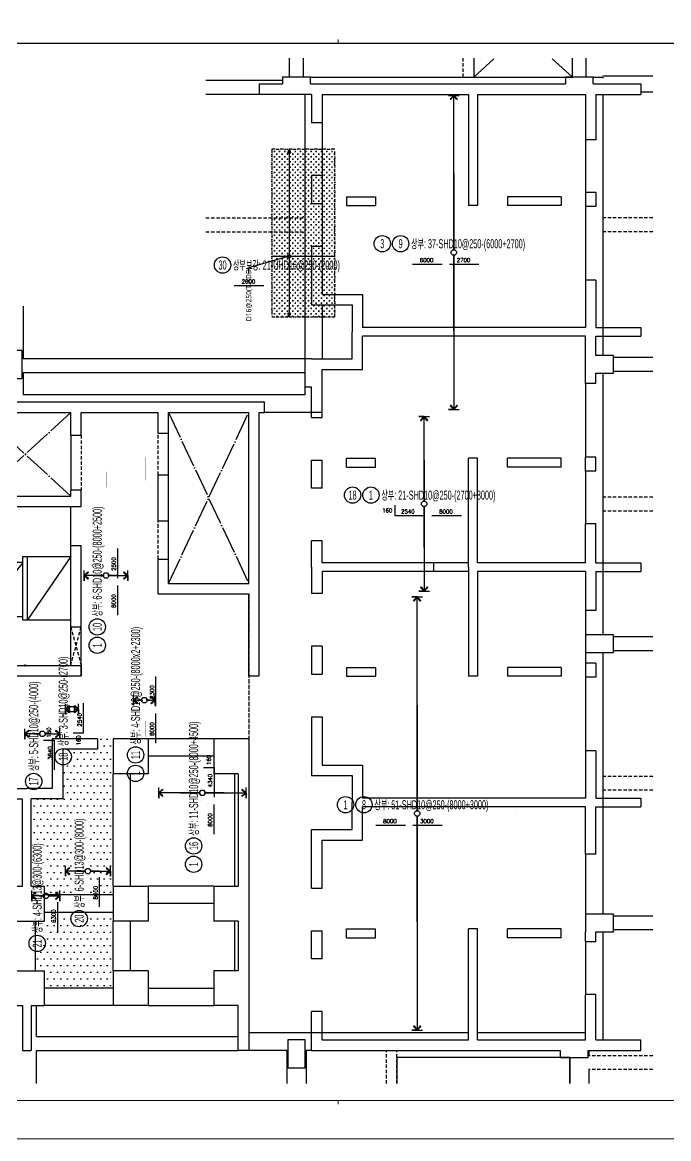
# Model space of a CAD drawing. Header units: millimetres. Extents: x 350420 to 672135, y -312840 to -44390.
# Drawn here: x 485720 to 504228, y -251562 to -219589 of the extents above; entities that cross this region are included whole.
import ezdxf
from ezdxf.enums import TextEntityAlignment as Align

# ---------------------------------------------------------------- set-up
doc = ezdxf.new("R2010")
doc.units = ezdxf.units.MM
doc.header["$LTSCALE"] = 65
for name, pattern in [('DIVIDEX2', [2.5, 1, -0.5, 0, -0.5, 0, -0.5]), ('HID', [2.5, 2, -0.5]), ('XS-지하주차장$0$DDOT', [14, 12, -1, 0, -1]), ('XS-지하주차장$0$HID', [2.3, 1.5, -0.8])]:
    doc.linetypes.add(name, pattern=pattern)
for name, color, linetype in [('00', 7, 'Continuous'), ('ADD-T', 2, 'Continuous'), ('DOT', 7, 'Continuous'), ('LEADER', 7, 'Continuous'), ('RP_TAG', 7, 'Continuous'), ('T1', 1, 'Continuous'), ('XDIM', 7, 'Continuous'), ('XREBAR', 1, 'Continuous'), ('XS-지하주차장$0$AWG', 5, 'XS-지하주차장$0$HID'), ('XS-지하주차장$0$B', 9, 'XS-지하주차장$0$HID'), ('XS-지하주차장$0$BEAM', 6, 'XS-지하주차장$0$HID'), ('XS-지하주차장$0$COL', 2, 'Continuous'), ('XS-지하주차장$0$DA', 7, 'XS-지하주차장$0$HID'), ('XS-지하주차장$0$EL7', 7, 'Continuous'), ('XS-지하주차장$0$FP-CORE', 8, 'Continuous'), ('XS-지하주차장$0$G', 4, 'XS-지하주차장$0$HID'), ('XS-지하주차장$0$OPEN', 9, 'XS-지하주차장$0$DDOT'), ('XS-지하주차장$0$TG', 30, 'XS-지하주차장$0$HID'), ('XS-지하주차장$0$W1', 2, 'Continuous'), ('XS-지하주차장$0$W1-H', 11, 'XS-지하주차장$0$HID'), ('보강구간', 3, 'DIVIDEX2'), ('상부', 15, 'Continuous')]:
    doc.layers.add(name, color=color, linetype=linetype)
doc.layers.add('XS-지하주차장$0$DEFPOINT', color=144, linetype='Continuous', plot=False)
doc.layers.add('XTITLE', color=22, linetype='Continuous', lineweight=0)
doc.styles.add('RPWK1', font='arial.ttf', dxfattribs={"bigfont": 'whgtxt.shx'})
doc.styles.add('RPWK2', font='romans.shx', dxfattribs={"bigfont": 'whgtxt.shx'})
doc.styles.add('맑은고딕', font='malgun.ttf')
pattern_1 = [(0, (-421865, 279560), (95.25, 190.5), [0, -190.5])]

# ---------------------------------------------------------------- blocks, each defined once
blk = doc.blocks.new('dhs_sheet2e')
at = {"color": 7}
for p, q in [((55508.9, 57331.7), (55508.9, 57531.5)), ((55508.9, 1997.6), (55508.9, 1797.9))]:
    blk.add_line(p, q, dxfattribs=at)
blk.add_lwpolyline([(84000, 0), (84000, 59329.4), (0, 59329.4), (0, 0)], close=True, dxfattribs=at)
at = {"color": 30, "const_width": 64.9}
blk.add_lwpolyline([(81003.6, 57331.7), (2996.4, 57331.7), (2996.4, 1997.6), (81003.6, 1997.6)], close=True, dxfattribs=at)
blk = doc.blocks.new('zdfhsdtfs')
at = {"color": 255, "xscale": 0.5, "yscale": 0.5, "zscale": 0.5}
blk.add_blockref('dhs_sheet2e', (0, 0), dxfattribs=at)
blk = doc.blocks.new('zsdhdbgr')
at = {"layer": 'DOT'}
h = blk.add_hatch(dxfattribs=at)
h.set_pattern_fill('DOTS', color=8, scale=120)
h.set_pattern_definition(pattern_1)
h.paths.add_polyline_path([(20950, 4905), (20950, 9375), (20500, 9375), (20500, 9075), (19505, 9075), (19505, 7655), (18605, 7655), (18605, 5155), (18980, 5155), (18980, 4905)])
h = blk.add_hatch(dxfattribs=at)
h.set_pattern_fill('DOTS', color=8, scale=120)
h.set_pattern_definition(pattern_1)
h.paths.add_polyline_path([(20950, 4405), (20950, 2235), (18980, 2235), (18980, 2735), (18730, 2735), (18730, 4155), (18980, 4155), (18980, 4405)])
at = {"layer": 'XS-지하주차장$0$AWG', "color": 5, "linetype": 'ByBlock'}
for p, q in [((26600, 28330), (33900, 28330)), ((34700, 28330), (34975, 28330)), ((34975, 28330), (34975, 28300)), ((26435, 27830), (26435, 20255)), ((34975, 27830), (34975, 20350)), ((26935, 27015), (26935, 25505)), ((34475, 26530), (34475, 25020)), ((26935, 24705), (26935, 23485)), ((34475, 24620), (34475, 22510)), ((26935, 21805), (26935, 20255)), ((34975, 19850), (34975, 12350)), ((34475, 19550), (34475, 17440)), ((26435, 19225), (18375, 19225)), ((26435, 19455), (26435, 19225)), ((26935, 18725), (25285, 18725)), ((34475, 17040), (34475, 15530)), ((34475, 13050), (34475, 12350)), ((34475, 11850), (34475, 11540)), ((34975, 11850), (34975, 4350)), ((34475, 11140), (34475, 9030)), ((34475, 6070), (34475, 4350)), ((34975, 3850), (34975, 750)), ((34475, 3560), (34475, 2050)), ((31130, 950), (24835, 950)), ((34475, 950), (31380, 950)), ((25925, 450), (24835, 450)), ((26635, 450), (26475, 450))]:
    blk.add_line(p, q, dxfattribs=at)
at = {"layer": 'XS-지하주차장$0$B', "color": 5}
for p, q in [((30975, 28330), (30975, 28870)), ((23607.2, 24300), (26435, 24300)), ((36405, 24300), (34975, 24300)), ((23607.2, 23900), (26435, 23900)), ((36405, 23900), (34975, 23900)), ((36405, 16300), (34975, 16300)), ((36405, 15900), (34975, 15900)), ((36405, 8300), (34975, 8300)), ((36405, 7900), (34975, 7900)), ((28775, -500), (28775, 450)), ((29075, -500), (29075, 450)), ((36405, 300), (34575, 300)), ((36405, -100), (34575, -100))]:
    blk.add_line(p, q, dxfattribs=at)
at = {"layer": 'XS-지하주차장$0$BEAM'}
for p, q in [((20035, 18070), (20035, 16500)), ((22235, 16935), (22235, 18125)), ((22235, 14525), (22235, 15615)), ((19735, 12585), (20035, 11475)), ((19735, 11475), (20035, 12585))]:
    blk.add_line(p, q, dxfattribs=at)
at = {"layer": 'XS-지하주차장$0$COL', "color": 8}
for p, q in [((26600, 28330), (25800, 28330)), ((25800, 28330), (25800, 28130)), ((26600, 28130), (26600, 28330)), ((34700, 28330), (33900, 28330)), ((33900, 28330), (33900, 28130)), ((34700, 28130), (34700, 28330)), ((35275, 20350), (34775, 20350)), ((35275, 19850), (35275, 20350)), ((34775, 19850), (35275, 19850)), ((34475, 4350), (34475, 3850)), ((35275, 4350), (34475, 4350)), ((35275, 3850), (35275, 4350)), ((34775, 3850), (35275, 3850)), ((33750, 450), (33750, 250)), ((34550, 250), (34550, 450)), ((33750, 250), (34550, 250))]:
    blk.add_line(p, q, dxfattribs=at)
for points in [[(17850, 19700), (18350, 19700), (18350, 20500), (17850, 20500)], [(34475, 12350), (34475, 11850), (35275, 11850), (35275, 12350)], [(25950, -50), (26450, -50), (26450, 750), (25950, 750)]]:
    blk.add_lwpolyline(points, close=True, dxfattribs=at)
blk.add_lwpolyline([(26635, 20255), (26435, 20255), (26435, 19455), (26635, 19455)], dxfattribs=at)
at = {"layer": 'XS-지하주차장$0$DA', "linetype": 'Continuous'}
for points in [[(31275, 28870), (31275, 28330), (34100, 28330), (34100, 28870)], [(29075, 250), (29075, -500)], [(34025, -500), (34025, 250), (29075, 250)]]:
    blk.add_lwpolyline(points, dxfattribs=at)
at = {"layer": 'XS-지하주차장$0$DEFPOINT', "color": 1}
for p, q in [((18460, 11475), (18410, 11475)), ((18435, 11450), (18435, 11500))]:
    blk.add_line(p, q, dxfattribs=at)
at = {"layer": 'XS-지하주차장$0$EL7'}
for p, q in [((19735, 18070), (19735, 16500)), ((22535, 16935), (22535, 18125)), ((22535, 14525), (22535, 15615))]:
    blk.add_line(p, q, dxfattribs=at)
at = {"layer": 'XS-지하주차장$0$FP-CORE'}
for p, q in [((18367.5, 14430), (17135, 14430)), ((18367.5, 14430), (17135, 12870)), ((18367.5, 14600), (19735, 14600)), ((18367.5, 12780), (18367.5, 14600)), ((18502.5, 12780), (18502.5, 14600)), ((19735, 14600), (18502.5, 12780)), ((18365, 12870), (17135, 12870)), ((18367.5, 12780), (19735, 12780))]:
    blk.add_line(p, q, dxfattribs=at)
at = {"layer": 'XS-지하주차장$0$G', "color": 5, "linetype": 'ByBlock'}
for p, q in [((26000, 28330), (26000, 28870)), ((26400, 28330), (26400, 28870)), ((34100, 28330), (34100, 28870)), ((34500, 28330), (34500, 28870)), ((25800, 28230), (23607.2, 28230)), ((36405, 28350), (34975, 28350)), ((25145, 27830), (23607.2, 27830)), ((36405, 27900), (36060, 27900)), ((18375, 21763.2), (18375, 20255)), ((26435, 20255), (18375, 20255)), ((36405, 20300), (35275, 20300)), ((26435, 19855), (18375, 19855)), ((18375, 19855), (18375, 19225)), ((36405, 19900), (35275, 19900)), ((36405, 12300), (35275, 12300)), ((36405, 11900), (35275, 11900)), ((36405, 4300), (35275, 4300)), ((36405, 3900), (35275, 3900)), ((18755, 850), (18755, 1735)), ((18755, 850), (24535, 850)), ((18755, -500), (18755, 450)), ((18755, 450), (24535, 450)), ((25925, 450), (25925, -500)), ((26475, 450), (26475, -500)), ((34575, 450), (34575, 300)), ((34025, 250), (34025, -500)), ((34575, -100), (34575, -500))]:
    blk.add_line(p, q, dxfattribs=at)
at = {"layer": 'XS-지하주차장$0$OPEN'}
for p, q in [((19735, 16325), (17135, 18725)), ((19735, 18725), (17135, 16325)), ((22535, 13825), (24835, 18725)), ((22535, 18725), (24835, 13825))]:
    blk.add_line(p, q, dxfattribs=at)
for points in [[(31275, 28330), (31867.4, 28870)], [(34100, 28330), (33507.6, 28870)]]:
    blk.add_lwpolyline(points, dxfattribs=at)
at = {"layer": 'XS-지하주차장$0$TG', "color": 5, "linetype": 'ByBlock'}
for p, q in [((23835, 9375), (21950, 9375)), ((23835, 8875), (21950, 8875)), ((20950, 5155), (20950, 8375)), ((21450, 5155), (21450, 8375)), ((24435, 5155), (24435, 8375)), ((23835, 5155), (21950, 5155)), ((20950, 4905), (18980, 4905)), ((23835, 4655), (21950, 4655)), ((20950, 4405), (18980, 4405)), ((18730, 2735), (18730, 4155)), ((20950, 2735), (20950, 4155)), ((21450, 2735), (21450, 4155)), ((24435, 2735), (24435, 4155)), ((20950, 2235), (18980, 2235)), ((21950, 2235), (23835, 2235)), ((20950, 1735), (18980, 1735)), ((21950, 1735), (23835, 1735))]:
    blk.add_line(p, q, dxfattribs=at)
at = {"layer": 'XS-지하주차장$0$W1', "color": 8}
for p, q in [((25145, 27830), (25145, 28130)), ((25145, 28130), (25800, 28130)), ((26635, 27830), (25145, 27830)), ((26600, 28130), (33900, 28130)), ((26635, 27830), (26635, 27015)), ((26935, 27830), (26935, 27015)), ((26935, 27830), (31130, 27830)), ((31130, 27830), (31130, 24650)), ((31380, 27830), (31380, 24650)), ((31380, 27830), (34475, 27830)), ((34475, 27830), (34475, 26530)), ((34700, 28130), (36060, 28130)), ((34775, 27830), (34775, 26530)), ((34775, 27830), (36060, 27830)), ((36060, 28130), (36060, 27830)), ((26935, 27015), (26635, 27015)), ((34775, 26530), (34475, 26530)), ((26935, 25505), (26635, 25505)), ((26635, 25505), (26635, 24705)), ((26935, 25505), (26935, 24705)), ((34475, 25020), (34475, 24620)), ((34775, 25020), (34475, 25020)), ((34775, 25020), (34775, 24620)), ((26635, 24705), (26935, 24705)), ((27635, 24900), (28465, 24900)), ((27635, 24900), (27635, 24650)), ((27635, 24650), (28465, 24650)), ((28465, 24900), (28465, 24650)), ((31380, 24650), (31130, 24650)), ((33775, 24900), (32240, 24900)), ((32240, 24900), (32240, 24650)), ((33775, 24650), (32240, 24650)), ((33775, 24900), (33775, 24650)), ((34775, 24620), (34475, 24620)), ((26635, 23485), (26935, 23485)), ((26635, 23485), (26635, 21805)), ((26935, 23485), (26935, 22105)), ((34475, 22510), (34475, 21155)), ((34775, 22510), (34475, 22510)), ((34775, 22510), (34775, 21155)), ((26935, 22105), (28095, 22105)), ((28095, 22105), (28095, 21155)), ((26635, 21805), (27795, 21805)), ((27795, 21805), (27795, 21030)), ((34475, 21155), (28095, 21155)), ((34775, 21155), (36060, 21155)), ((36060, 21155), (36060, 20905)), ((27795, 20255), (27795, 21030)), ((34475, 20905), (28095, 20905)), ((28095, 19955), (28095, 20905)), ((34475, 19550), (34475, 20905)), ((34775, 20350), (34775, 20905)), ((34775, 20905), (36060, 20905)), ((26635, 20255), (27795, 20255)), ((26935, 18575), (26935, 19955)), ((26935, 19955), (28095, 19955)), ((34775, 19550), (34775, 19850)), ((34775, 19550), (34475, 19550)), ((26635, 18575), (26635, 19455)), ((16835, 19025), (25285, 19025)), ((25285, 18725), (25285, 19025)), ((17135, 18725), (19735, 18725)), ((19735, 18070), (19735, 18725)), ((20035, 18725), (22235, 18725)), ((20035, 18070), (20035, 18725)), ((22235, 18125), (22235, 18725)), ((22535, 18725), (24835, 18725)), ((22535, 18125), (22535, 18725)), ((24835, 13825), (24835, 18725)), ((25135, 11175), (25135, 18725)), ((25135, 18725), (25285, 18725)), ((26635, 18575), (26935, 18575)), ((19735, 18070), (20035, 18070)), ((22235, 18125), (22535, 18125)), ((26635, 17355), (26935, 17355)), ((26635, 16555), (26635, 17355)), ((26935, 16555), (26935, 17355)), ((27635, 17410), (28465, 17410)), ((27635, 17160), (27635, 17410)), ((28465, 17160), (28465, 17410)), ((31130, 14290), (31130, 17410)), ((31380, 17410), (31130, 17410)), ((31380, 14415), (31380, 17410)), ((33775, 17410), (32240, 17410)), ((32240, 17160), (32240, 17410)), ((33775, 17160), (33775, 17410)), ((34475, 17040), (34475, 17440)), ((34775, 17440), (34475, 17440)), ((34775, 17040), (34775, 17440)), ((27635, 17160), (28465, 17160)), ((33775, 17160), (32240, 17160)), ((34775, 17040), (34475, 17040)), ((22235, 15615), (22235, 16935)), ((22235, 16935), (22535, 16935)), ((22535, 15615), (22535, 16935)), ((17135, 16325), (19735, 16325)), ((19735, 16325), (19735, 16500)), ((20035, 16500), (19735, 16500)), ((20035, 16025), (20035, 16500)), ((26935, 16555), (26635, 16555)), ((17135, 16025), (20035, 16025)), ((22235, 15615), (22535, 15615)), ((34775, 15530), (34475, 15530)), ((34475, 14415), (34475, 15530)), ((34775, 14415), (34775, 15530)), ((26935, 15045), (26635, 15045)), ((26635, 14290), (26635, 15045)), ((26935, 14415), (26935, 15045)), ((19735, 11475), (19735, 14915)), ((19735, 14915), (20035, 14915)), ((20035, 11175), (20035, 14915)), ((22235, 13525), (22235, 14525)), ((22235, 14525), (22535, 14525)), ((22535, 13825), (22535, 14525)), ((30130, 14415), (26935, 14415)), ((30130, 14165), (30130, 14415)), ((34475, 14415), (31380, 14415)), ((34775, 14415), (36060, 14415)), ((36060, 14415), (36060, 14165)), ((26635, 14290), (26635, 13535)), ((30130, 14165), (26935, 14165)), ((26935, 14165), (26935, 13535)), ((31130, 14290), (31130, 11170)), ((34475, 14165), (31380, 14165)), ((31380, 14165), (31380, 11170)), ((34475, 14165), (34475, 13050)), ((34775, 14165), (34775, 13050)), ((34775, 14165), (36060, 14165)), ((22535, 13825), (24835, 13825)), ((22235, 13525), (24835, 13525)), ((24835, 11175), (24835, 13525)), ((26935, 13535), (26635, 13535)), ((34775, 13050), (34475, 13050)), ((26935, 12025), (26635, 12025)), ((26635, 12025), (26635, 11225)), ((26935, 12025), (26935, 11225)), ((34475, 11540), (34475, 11140)), ((34775, 11540), (34475, 11540)), ((34775, 11540), (34775, 11140)), ((17135, 11475), (19735, 11475)), ((26635, 11225), (26935, 11225)), ((27635, 11420), (28465, 11420)), ((27635, 11420), (27635, 11170)), ((28465, 11420), (28465, 11170)), ((33775, 11420), (32240, 11420)), ((32240, 11420), (32240, 11170)), ((33775, 11420), (33775, 11170)), ((17135, 11175), (20035, 11175)), ((24835, 11175), (25135, 11175)), ((27635, 11170), (28465, 11170)), ((31380, 11170), (31130, 11170)), ((33775, 11170), (32240, 11170)), ((34775, 11140), (34475, 11140)), ((26635, 10005), (26935, 10005)), ((26635, 10005), (26635, 8325)), ((26935, 10005), (26935, 8625)), ((20500, 9375), (19205, 9375)), ((19205, 9375), (19205, 7955)), ((20500, 9375), (20500, 9075)), ((21950, 9375), (20950, 9375)), ((20950, 9375), (20950, 8375)), ((21950, 9375), (21950, 8375)), ((24835, 9375), (23835, 9375)), ((23835, 9375), (23835, 8375)), ((24835, 9375), (24835, 450)), ((20500, 9075), (19505, 9075)), ((19505, 9075), (19505, 7655)), ((34475, 9030), (34475, 7675)), ((34775, 9030), (34475, 9030)), ((34775, 9030), (34775, 7675)), ((21950, 8375), (20950, 8375)), ((24535, 8375), (23835, 8375)), ((24535, 8375), (24535, 5155)), ((26635, 8325), (27795, 8325)), ((26935, 8625), (28095, 8625)), ((27795, 8325), (27795, 7550)), ((28095, 8625), (28095, 7675)), ((17755, 7955), (18480, 7955)), ((19205, 7955), (18480, 7955)), ((34475, 7675), (28095, 7675)), ((34775, 7675), (36060, 7675)), ((36060, 7675), (36060, 7425)), ((17455, 7655), (18355, 7655)), ((18355, 5155), (18355, 7655)), ((19505, 7655), (18605, 7655)), ((18605, 5155), (18605, 7655)), ((27795, 6775), (27795, 7550)), ((34475, 7425), (28095, 7425)), ((28095, 6475), (28095, 7425)), ((34475, 6070), (34475, 7425)), ((34775, 6070), (34775, 7425)), ((34775, 7425), (36060, 7425)), ((26635, 5095), (26635, 6775)), ((26635, 6775), (27795, 6775)), ((26935, 5095), (26935, 6475)), ((26935, 6475), (28095, 6475)), ((34775, 6070), (34475, 6070)), ((17980, 5155), (18355, 5155)), ((18605, 5155), (18980, 5155)), ((18980, 5155), (18980, 4155)), ((20950, 5155), (21950, 5155)), ((20950, 5155), (20950, 4155)), ((21950, 5155), (21950, 4155)), ((23835, 5155), (24535, 5155)), ((23835, 5155), (23835, 4155)), ((26635, 5095), (26935, 5095)), ((17980, 4155), (18980, 4155)), ((21950, 4155), (20950, 4155)), ((24535, 4155), (23835, 4155)), ((24535, 4155), (24535, 2735)), ((26635, 3875), (26935, 3875)), ((26635, 3075), (26635, 3875)), ((26935, 3075), (26935, 3875)), ((27635, 3930), (28465, 3930)), ((27635, 3680), (27635, 3930)), ((28465, 3680), (28465, 3930)), ((31130, 750), (31130, 3930)), ((31380, 3930), (31130, 3930)), ((31380, 750), (31380, 3930)), ((33775, 3930), (32240, 3930)), ((32240, 3680), (32240, 3930)), ((33775, 3680), (33775, 3930)), ((34475, 3560), (34475, 3850)), ((34775, 3560), (34775, 3850)), ((27635, 3680), (28465, 3680)), ((33775, 3680), (32240, 3680)), ((34775, 3560), (34475, 3560)), ((26935, 3075), (26635, 3075)), ((17980, 2735), (18980, 2735)), ((18980, 2735), (18980, 1735)), ((21950, 2735), (20950, 2735)), ((20950, 2735), (20950, 1735)), ((21950, 2735), (21950, 1735)), ((23835, 2735), (23835, 1735)), ((24535, 2735), (23835, 2735)), ((34775, 2050), (34475, 2050)), ((34475, 750), (34475, 2050)), ((34775, 750), (34775, 2050)), ((17980, 1735), (18355, 1735)), ((18355, 1735), (18355, 450)), ((18605, 1735), (18605, 450)), ((18605, 1735), (18980, 1735)), ((21950, 1735), (20950, 1735)), ((24535, 1735), (23835, 1735)), ((24535, 450), (24535, 1735)), ((26935, 1565), (26635, 1565)), ((26635, 450), (26635, 1565)), ((26935, 750), (26935, 1565)), ((26935, 750), (31130, 750)), ((31380, 750), (34475, 750)), ((34775, 750), (36060, 750)), ((36060, 450), (36060, 750)), ((18355, 450), (18605, 450)), ((24835, 450), (24535, 450)), ((26635, 450), (33750, 450)), ((34550, 450), (36060, 450))]:
    blk.add_line(p, q, dxfattribs=at)
at = {"layer": 'XS-지하주차장$0$W1', "color": 1, "linetype": 'HID'}
blk.add_lwpolyline([(24835, 13525), (24835, 9375)], dxfattribs=at)
at = {"layer": 'XS-지하주차장$0$W1-H', "color": 8, "linetype": 'ByBlock'}
for p, q in [((26600, 28330), (25800, 28330)), ((25800, 28330), (25800, 28130)), ((26600, 28130), (26600, 28330)), ((34700, 28330), (33900, 28330)), ((33900, 28330), (33900, 28130)), ((34700, 28130), (34700, 28330)), ((25145, 28130), (25800, 28130)), ((25145, 27830), (25145, 28130)), ((26635, 27830), (25145, 27830)), ((26600, 28130), (33900, 28130)), ((26635, 27830), (26635, 27015)), ((26935, 27830), (26935, 27015)), ((26935, 27830), (31130, 27830)), ((31130, 27830), (31130, 24650)), ((31380, 27830), (31380, 24650)), ((31380, 27830), (34475, 27830)), ((34475, 27830), (34475, 26530)), ((34700, 28130), (36060, 28130)), ((34775, 27830), (34775, 26530)), ((34775, 27830), (36060, 27830)), ((36060, 28130), (36060, 27830)), ((26935, 27015), (26635, 27015)), ((34775, 26530), (34475, 26530)), ((26935, 25505), (26635, 25505)), ((26635, 25505), (26635, 24705)), ((26935, 25505), (26935, 24705)), ((34475, 25020), (34475, 24620)), ((34775, 25020), (34475, 25020)), ((34775, 25020), (34775, 24620)), ((26635, 24705), (26935, 24705)), ((27635, 24900), (28465, 24900)), ((27635, 24900), (27635, 24650)), ((27635, 24650), (28465, 24650)), ((28465, 24900), (28465, 24650)), ((31380, 24650), (31130, 24650)), ((33775, 24900), (32240, 24900)), ((32240, 24900), (32240, 24650)), ((33775, 24650), (32240, 24650)), ((33775, 24900), (33775, 24650)), ((34775, 24620), (34475, 24620)), ((26635, 23485), (26935, 23485)), ((26635, 23485), (26635, 21805)), ((26935, 23485), (26935, 22105)), ((34475, 22510), (34475, 21155)), ((34775, 22510), (34475, 22510)), ((34775, 22510), (34775, 21155)), ((26935, 22105), (28095, 22105)), ((28095, 22105), (28095, 21155)), ((26635, 21805), (27795, 21805)), ((27795, 21805), (27795, 21030)), ((34475, 21155), (28095, 21155)), ((34775, 21155), (36060, 21155)), ((36060, 21155), (36060, 20905)), ((27795, 20255), (27795, 21030)), ((34475, 20905), (28095, 20905)), ((28095, 19955), (28095, 20905)), ((34475, 19550), (34475, 20905)), ((34775, 20350), (34775, 20905)), ((34775, 20905), (36060, 20905)), ((18350, 20500), (17850, 20500)), ((18350, 19700), (18350, 20500)), ((26635, 20255), (26435, 20255)), ((26435, 20255), (26435, 19455)), ((26635, 20255), (27795, 20255)), ((35275, 20350), (34775, 20350)), ((35275, 19850), (35275, 20350)), ((26935, 18575), (26935, 19955)), ((26935, 19955), (28095, 19955)), ((34775, 19550), (34775, 19850)), ((34775, 19850), (35275, 19850)), ((17850, 19700), (18350, 19700)), ((34775, 19550), (34475, 19550)), ((26435, 19455), (26635, 19455)), ((26635, 18575), (26635, 19455)), ((16835, 19025), (25285, 19025)), ((25285, 18725), (25285, 19025)), ((17135, 18725), (19735, 18725)), ((19735, 18070), (19735, 18725)), ((20035, 18725), (22235, 18725)), ((20035, 18070), (20035, 18725)), ((22235, 18125), (22235, 18725)), ((22535, 18725), (24835, 18725)), ((22535, 18125), (22535, 18725)), ((24835, 13825), (24835, 18725)), ((25135, 11175), (25135, 18725)), ((25135, 18725), (25285, 18725)), ((26635, 18575), (26935, 18575)), ((19735, 18070), (20035, 18070)), ((22235, 18125), (22535, 18125)), ((26635, 17355), (26935, 17355)), ((26635, 16555), (26635, 17355)), ((26935, 16555), (26935, 17355)), ((27635, 17410), (28465, 17410)), ((27635, 17160), (27635, 17410)), ((28465, 17160), (28465, 17410)), ((31130, 14415), (31130, 17410)), ((31380, 17410), (31130, 17410)), ((31380, 14415), (31380, 17410)), ((33775, 17410), (32240, 17410)), ((32240, 17160), (32240, 17410)), ((33775, 17160), (33775, 17410)), ((34475, 17040), (34475, 17440)), ((34775, 17440), (34475, 17440)), ((34775, 17040), (34775, 17440)), ((27635, 17160), (28465, 17160)), ((33775, 17160), (32240, 17160)), ((34775, 17040), (34475, 17040)), ((22235, 15615), (22235, 16935)), ((22235, 16935), (22535, 16935)), ((22535, 15615), (22535, 16935)), ((17135, 16325), (19735, 16325)), ((19735, 16325), (19735, 16500)), ((20035, 16500), (19735, 16500)), ((20035, 16025), (20035, 16500)), ((26935, 16555), (26635, 16555)), ((17135, 16025), (19735, 16025)), ((19735, 12585), (19735, 16025)), ((22235, 15615), (22535, 15615)), ((34775, 15530), (34475, 15530)), ((34475, 14415), (34475, 15530)), ((34775, 14415), (34775, 15530)), ((26935, 15045), (26635, 15045)), ((26635, 14290), (26635, 15045)), ((26935, 14415), (26935, 15045)), ((22235, 13525), (22235, 14525)), ((22235, 14525), (22535, 14525)), ((22535, 13825), (22535, 14525)), ((31130, 14415), (26935, 14415)), ((34475, 14415), (31380, 14415)), ((34775, 14415), (36060, 14415)), ((36060, 14415), (36060, 14165)), ((26635, 14290), (26635, 13535)), ((31130, 14165), (26935, 14165)), ((26935, 14165), (26935, 13535)), ((31130, 14165), (31130, 11170)), ((34475, 14165), (31380, 14165)), ((31380, 14165), (31380, 11170)), ((34475, 14165), (34475, 13050)), ((34775, 14165), (34775, 13050)), ((34775, 14165), (36060, 14165)), ((22535, 13825), (24835, 13825)), ((22235, 13525), (24835, 13525)), ((24835, 11175), (24835, 13525)), ((26935, 13535), (26635, 13535)), ((34775, 13050), (34475, 13050)), ((19735, 12585), (20035, 12585)), ((34475, 12350), (34475, 11850)), ((35275, 12350), (34475, 12350)), ((35275, 11850), (35275, 12350)), ((26935, 12025), (26635, 12025)), ((26635, 12025), (26635, 11225)), ((26935, 12025), (26935, 11225)), ((34475, 11850), (35275, 11850)), ((34475, 11540), (34475, 11140)), ((34775, 11540), (34475, 11540)), ((34775, 11540), (34775, 11140)), ((17135, 11475), (20035, 11475)), ((20035, 11475), (20035, 11175)), ((26635, 11225), (26935, 11225)), ((27635, 11420), (28465, 11420)), ((27635, 11420), (27635, 11170)), ((28465, 11420), (28465, 11170)), ((33775, 11420), (32240, 11420)), ((32240, 11420), (32240, 11170)), ((33775, 11420), (33775, 11170)), ((17135, 11175), (20035, 11175)), ((24835, 11175), (25135, 11175)), ((27635, 11170), (28465, 11170)), ((31380, 11170), (31130, 11170)), ((33775, 11170), (32240, 11170)), ((34775, 11140), (34475, 11140)), ((26635, 10005), (26935, 10005)), ((26635, 10005), (26635, 8325)), ((26935, 10005), (26935, 8625)), ((20500, 9375), (19205, 9375)), ((19205, 9375), (19205, 7955)), ((20500, 9375), (20500, 9075)), ((21950, 9375), (20950, 9375)), ((20950, 9375), (20950, 8375)), ((21950, 9375), (21950, 8375)), ((24835, 9375), (23835, 9375)), ((23835, 9375), (23835, 8375)), ((24835, 9375), (24835, 450)), ((20500, 9075), (19505, 9075)), ((19505, 9075), (19505, 7655)), ((34475, 9030), (34475, 7675)), ((34775, 9030), (34475, 9030)), ((34775, 9030), (34775, 7675)), ((21950, 8375), (20950, 8375)), ((24535, 8375), (23835, 8375)), ((24535, 8375), (24535, 5155)), ((26635, 8325), (27795, 8325)), ((26935, 8625), (28095, 8625)), ((27795, 8325), (27795, 7550)), ((28095, 8625), (28095, 7675)), ((17755, 7955), (18480, 7955)), ((19205, 7955), (18480, 7955)), ((34475, 7675), (28095, 7675)), ((34775, 7675), (36060, 7675)), ((36060, 7675), (36060, 7425)), ((17455, 7655), (18355, 7655)), ((18355, 5155), (18355, 7655)), ((19505, 7655), (18605, 7655)), ((18605, 5155), (18605, 7655)), ((27795, 6775), (27795, 7550)), ((34475, 7425), (28095, 7425)), ((28095, 6475), (28095, 7425)), ((34475, 6070), (34475, 7425)), ((34775, 6070), (34775, 7425)), ((34775, 7425), (36060, 7425)), ((26635, 5095), (26635, 6775)), ((26635, 6775), (27795, 6775)), ((26935, 5095), (26935, 6475)), ((26935, 6475), (28095, 6475)), ((34775, 6070), (34475, 6070)), ((17980, 5155), (18355, 5155)), ((18605, 5155), (18980, 5155)), ((18980, 5155), (18980, 4155)), ((20950, 5155), (21950, 5155)), ((20950, 5155), (20950, 4155)), ((21950, 5155), (21950, 4155)), ((23835, 5155), (24535, 5155)), ((23835, 5155), (23835, 4155)), ((26635, 5095), (26935, 5095)), ((35275, 4350), (34475, 4350)), ((34475, 4350), (34475, 3850)), ((35275, 3850), (35275, 4350)), ((17980, 4155), (18980, 4155)), ((21950, 4155), (20950, 4155)), ((24535, 4155), (23835, 4155)), ((24535, 4155), (24535, 2735)), ((26635, 3875), (26935, 3875)), ((26635, 3075), (26635, 3875)), ((26935, 3075), (26935, 3875)), ((27635, 3930), (28465, 3930)), ((27635, 3680), (27635, 3930)), ((28465, 3680), (28465, 3930)), ((31130, 750), (31130, 3930)), ((31380, 3930), (31130, 3930)), ((31380, 750), (31380, 3930)), ((32240, 3680), (32240, 3930)), ((33775, 3930), (32240, 3930)), ((33775, 3680), (33775, 3930)), ((34475, 3560), (34475, 3850)), ((34775, 3560), (34775, 3850)), ((34775, 3850), (35275, 3850)), ((27635, 3680), (28465, 3680)), ((33775, 3680), (32240, 3680)), ((34775, 3560), (34475, 3560)), ((26935, 3075), (26635, 3075)), ((17980, 2735), (18980, 2735)), ((18980, 2735), (18980, 1735)), ((21950, 2735), (20950, 2735)), ((20950, 2735), (20950, 1735)), ((21950, 2735), (21950, 1735)), ((23835, 2735), (23835, 1735)), ((24535, 2735), (23835, 2735)), ((34775, 2050), (34475, 2050)), ((34475, 750), (34475, 2050)), ((34775, 750), (34775, 2050)), ((17980, 1735), (18355, 1735)), ((18355, 1735), (18355, 450)), ((18605, 1735), (18605, 450)), ((18605, 1735), (18980, 1735)), ((21950, 1735), (20950, 1735)), ((24535, 1735), (23835, 1735)), ((24535, 450), (24535, 1735)), ((26935, 1565), (26635, 1565)), ((26635, 450), (26635, 1565)), ((26935, 750), (26935, 1565)), ((26450, 750), (25950, 750)), ((25950, 750), (25950, -50)), ((26450, -50), (26450, 750)), ((26935, 750), (31130, 750)), ((31380, 750), (34475, 750)), ((34775, 750), (36060, 750)), ((36060, 450), (36060, 750)), ((18355, 450), (18605, 450)), ((24835, 450), (24535, 450)), ((26635, 450), (33750, 450)), ((33750, 450), (33750, 250)), ((34550, 450), (36060, 450)), ((34550, 250), (34550, 450)), ((33750, 250), (34550, 250)), ((25950, -50), (26450, -50))]:
    blk.add_line(p, q, dxfattribs=at)
blk = doc.blocks.new('*U1974', base_point=(495936.1837, -233130.031))
at = {"layer": 'RP_TAG', "color": 0, "linetype": 'Continuous', "ltscale": 100}
for centre in [(495175.6837, -233130.031), (495702.1837, -233130.031)]:
    blk.add_circle(centre, 234, dxfattribs=at)
at = {"layer": 'RP_TAG', "color": 0, "linetype": 'Continuous', "ltscale": 100, "style": 'RPWK1', "width": 0.5}
for s, p in [('18', (495175.6837, -233130.031)), ('1', (495702.1837, -233130.031))]:
    blk.add_text(s, height=260, dxfattribs=at).set_placement(p, align=Align.MIDDLE_CENTER)
at = {"layer": 'RP_TAG', "color": 0, "linetype": 'Continuous', "ltscale": 100, "style": 'RPWK1', "width": 0.55}
blk.add_text('상부: 21-SHD10@250-(2700+8000)', height=260, dxfattribs=at).set_placement((496001.1837, -233130.031), align=Align.MIDDLE_LEFT)
blk = doc.blocks.new('*U1976', base_point=(487864.7999, -236671.2661))
at = {"layer": 'RP_TAG', "color": 0, "linetype": 'Continuous', "ltscale": 100}
for centre in [(487864.800736, -236905.2661), (487864.802642, -237431.7661)]:
    blk.add_circle(centre, 234, dxfattribs=at)
at = {"layer": 'RP_TAG', "color": 0, "linetype": 'Continuous', "ltscale": 100, "style": 'RPWK1', "oblique": 359.9999999948, "width": 0.55}
blk.add_text('상부: 6-SHD10@250-(8000+2500)', height=260, rotation=90.000210454, dxfattribs=at).set_placement((487864.79964, -236606.2661), align=Align.MIDDLE_LEFT)
at = {"layer": 'RP_TAG', "color": 0, "linetype": 'Continuous', "ltscale": 100, "style": 'RPWK1', "oblique": 359.9999999951, "width": 0.5}
blk.add_text('10', height=260, rotation=90.0002104552, dxfattribs=at).set_placement((487864.800736, -236905.2661), align=Align.MIDDLE_CENTER)
at = {"layer": 'RP_TAG', "color": 0, "linetype": 'Continuous', "ltscale": 100, "style": 'RPWK1', "width": 0.5}
blk.add_text('1', height=260, rotation=90.0002104619, dxfattribs=at).set_placement((487864.802642, -237431.7661), align=Align.MIDDLE_CENTER)
blk = doc.blocks.new('*U1977', base_point=(488962.2999, -240338.1709))
at = {"layer": 'RP_TAG', "color": 0, "linetype": 'Continuous', "ltscale": 100}
for centre in [(488962.300736, -240572.1709), (488962.302642, -241098.6709)]:
    blk.add_circle(centre, 234, dxfattribs=at)
at = {"layer": 'RP_TAG', "color": 0, "linetype": 'Continuous', "ltscale": 100, "style": 'RPWK1', "oblique": 359.9999999948, "width": 0.55}
blk.add_text('상부: 4-SHD10@250-(8000x2+2300)', height=260, rotation=90.000210454, dxfattribs=at).set_placement((488962.29964, -240273.1709), align=Align.MIDDLE_LEFT)
at = {"layer": 'RP_TAG', "color": 0, "linetype": 'Continuous', "ltscale": 100, "style": 'RPWK1', "width": 0.5}
for s, p in [('11', (488962.300736, -240572.1709)), ('1', (488962.302642, -241098.6709))]:
    blk.add_text(s, height=260, rotation=90.0002104619, dxfattribs=at).set_placement(p, align=Align.MIDDLE_CENTER)
blk = doc.blocks.new('*U1978', base_point=(490624.7999, -242943.6471))
at = {"layer": 'RP_TAG', "color": 0, "linetype": 'Continuous', "ltscale": 100}
for centre in [(490624.800736, -243177.6471), (490624.802642, -243704.1471)]:
    blk.add_circle(centre, 234, dxfattribs=at)
at = {"layer": 'RP_TAG', "color": 0, "linetype": 'Continuous', "ltscale": 100, "style": 'RPWK1', "oblique": 359.9999999948, "width": 0.55}
blk.add_text('상부: 11-SHD10@250-(8000+4500)', height=260, rotation=90.000210454, dxfattribs=at).set_placement((490624.79964, -242878.6471), align=Align.MIDDLE_LEFT)
at = {"layer": 'RP_TAG', "color": 0, "linetype": 'Continuous', "ltscale": 100, "style": 'RPWK1', "width": 0.5}
for s, p in [('16', (490624.800736, -243177.6471)), ('1', (490624.802642, -243704.1471))]:
    blk.add_text(s, height=260, rotation=90.0002104619, dxfattribs=at).set_placement(p, align=Align.MIDDLE_CENTER)
blk = doc.blocks.new('*U1979', base_point=(495736.1837, -241997.531))
at = {"layer": 'RP_TAG', "color": 0, "linetype": 'Continuous', "ltscale": 100}
for centre in [(494975.6837, -241997.531), (495502.1837, -241997.531)]:
    blk.add_circle(centre, 234, dxfattribs=at)
at = {"layer": 'RP_TAG', "color": 0, "linetype": 'Continuous', "ltscale": 100, "style": 'RPWK1', "width": 0.5}
for s, p in [('1', (494975.6837, -241997.531)), ('8', (495502.1837, -241997.531))]:
    blk.add_text(s, height=260, dxfattribs=at).set_placement(p, align=Align.MIDDLE_CENTER)
at = {"layer": 'RP_TAG', "color": 0, "linetype": 'Continuous', "ltscale": 100, "style": 'RPWK1', "width": 0.55}
blk.add_text('상부: 51-SHD10@250-(8000+3000)', height=260, dxfattribs=at).set_placement((495801.1837, -241997.531), align=Align.MIDDLE_LEFT)
blk = doc.blocks.new('*U1989', base_point=(486889.7999, -240387.3971))
at = {"layer": 'RP_TAG', "color": 0, "linetype": 'Continuous', "ltscale": 100}
blk.add_circle((486889.800736, -240621.3971), 234, dxfattribs=at)
at = {"layer": 'RP_TAG', "color": 0, "linetype": 'Continuous', "ltscale": 100, "style": 'RPWK1', "width": 0.55}
blk.add_text('상부: 3-SHD10@250-(2700)', height=260, rotation=90.0002104601, dxfattribs=at).set_placement((486889.79964, -240322.3971), align=Align.MIDDLE_LEFT)
at = {"layer": 'RP_TAG', "color": 0, "linetype": 'Continuous', "ltscale": 100, "style": 'RPWK1', "width": 0.5}
blk.add_text('18', height=260, rotation=90.0002104619, dxfattribs=at).set_placement((486889.800736, -240621.3971), align=Align.MIDDLE_CENTER)
blk = doc.blocks.new('*U1991', base_point=(496786.1837, -225930.031))
at = {"layer": 'RP_TAG', "color": 0, "linetype": 'Continuous', "ltscale": 100}
for centre in [(496025.6837, -225930.031), (496552.1837, -225930.031)]:
    blk.add_circle(centre, 234, dxfattribs=at)
at = {"layer": 'RP_TAG', "color": 0, "linetype": 'Continuous', "ltscale": 100, "style": 'RPWK1', "width": 0.5}
for s, p in [('3', (496025.6837, -225930.031)), ('9', (496552.1837, -225930.031))]:
    blk.add_text(s, height=260, dxfattribs=at).set_placement(p, align=Align.MIDDLE_CENTER)
at = {"layer": 'RP_TAG', "color": 0, "linetype": 'Continuous', "ltscale": 100, "style": 'RPWK1', "width": 0.55}
blk.add_text('상부: 37-SHD10@250-(6000+2700)', height=260, dxfattribs=at).set_placement((496851.1837, -225930.031), align=Align.MIDDLE_LEFT)
blk = doc.blocks.new('*U2000', base_point=(487347.2999, -245024.8971))
at = {"layer": 'RP_TAG', "color": 0, "linetype": 'Continuous', "ltscale": 100}
blk.add_circle((487347.3008, -245258.8971), 234, dxfattribs=at)
at = {"layer": 'RP_TAG', "color": 0, "linetype": 'Continuous', "ltscale": 100, "style": 'RPWK1', "width": 0.55}
blk.add_text('상부: 6-SHD13@300-(8000)', height=260, rotation=90.00021046, dxfattribs=at).set_placement((487347.2997, -244959.8971), align=Align.MIDDLE_LEFT)
at = {"layer": 'RP_TAG', "color": 0, "linetype": 'Continuous', "ltscale": 100, "style": 'RPWK1', "width": 0.5}
blk.add_text('20', height=260, rotation=90.00021046, dxfattribs=at).set_placement((487347.3008, -245258.8971), align=Align.MIDDLE_CENTER)
blk = doc.blocks.new('*U2006', base_point=(486044.7999, -241097.3971))
at = {"layer": 'RP_TAG', "color": 0, "linetype": 'Continuous', "ltscale": 100}
blk.add_circle((486044.800736, -241331.3971), 234, dxfattribs=at)
at = {"layer": 'RP_TAG', "color": 0, "linetype": 'Continuous', "ltscale": 100, "style": 'RPWK1', "width": 0.55}
blk.add_text('상부: 5-SHD10@250-(4000)', height=260, rotation=90.0002104601, dxfattribs=at).set_placement((486044.79964, -241032.3971), align=Align.MIDDLE_LEFT)
at = {"layer": 'RP_TAG', "color": 0, "linetype": 'Continuous', "ltscale": 100, "style": 'RPWK1', "width": 0.5}
blk.add_text('17', height=260, rotation=90.0002104619, dxfattribs=at).set_placement((486044.800736, -241331.3971), align=Align.MIDDLE_CENTER)
blk = doc.blocks.new('*U2010', base_point=(491686.1837, -226540.062))
at = {"layer": 'RP_TAG', "color": 0, "linetype": 'Continuous', "ltscale": 100}
blk.add_circle((491452.1837, -226540.062), 234, dxfattribs=at)
at = {"layer": 'RP_TAG', "color": 0, "linetype": 'Continuous', "ltscale": 100, "style": 'RPWK1', "width": 0.5}
blk.add_text('30', height=260, dxfattribs=at).set_placement((491452.1837, -226540.062), align=Align.MIDDLE_CENTER)
at = {"layer": 'RP_TAG', "color": 0, "linetype": 'Continuous', "ltscale": 100, "style": 'RPWK1', "width": 0.55}
blk.add_text('상부보강: 21-UHD16@250-(2000)', height=260, dxfattribs=at).set_placement((491751.1837, -226540.062), align=Align.MIDDLE_LEFT)
blk = doc.blocks.new('*U2023', base_point=(486144.7999, -245734.8971))
at = {"layer": 'RP_TAG', "color": 0, "linetype": 'Continuous', "ltscale": 100}
blk.add_circle((486144.8008, -245968.8971), 234, dxfattribs=at)
at = {"layer": 'RP_TAG', "color": 0, "linetype": 'Continuous', "ltscale": 100, "style": 'RPWK1', "width": 0.55}
blk.add_text('상부: 4-SHD13@300-(6300)', height=260, rotation=90.00021046, dxfattribs=at).set_placement((486144.7997, -245669.8971), align=Align.MIDDLE_LEFT)
at = {"layer": 'RP_TAG', "color": 0, "linetype": 'Continuous', "ltscale": 100, "style": 'RPWK1', "width": 0.5}
blk.add_text('21', height=260, rotation=90.00021046, dxfattribs=at).set_placement((486144.8008, -245968.8971), align=Align.MIDDLE_CENTER)

msp = doc.modelspace()

# ---------------------------------------------------------------- hatches: boundary and pattern name
at = {"layer": '상부'}
h = msp.add_hatch(dxfattribs=at)
h.set_pattern_fill('CROSS', color=256, scale=300, angle=90, style=0)
h.set_pattern_definition([(90, (551437.15, -469605.61), (-75, 75), [37.5, -112.5]), (180, (551455.9, -469586.86), (-75, -75), [37.5, -112.5])])
h.paths.add_polyline_path([(492864.8, -223225), (492864.8, -228025), (494664.8, -228025), (494664.8, -223225)])

# ---------------------------------------------------------------- linework, layer by layer
at = {"layer": 'ADD-T'}
msp.add_line((492864.8, -226290.4), (494664.8, -226290.4), dxfattribs=at)
at = {"layer": 'LEADER'}
for points in [[(493362.4, -223225), (493312.4, -223325), (493412.4, -223325), (493362.4, -223225), (493362.4, -228025), (493412.4, -227925), (493312.4, -227925), (493362.4, -228025)], [(493362.4, -226290.4), (492199.9, -226617.8), (492199.9, -226781.4)]]:
    msp.add_lwpolyline(points, dxfattribs=at)
at = {"layer": 'LEADER', "color": 7}
msp.add_circle((493362.4, -226290.4), 50, dxfattribs=at)
at = {"layer": 'RP_TAG', "color": 250, "linetype": 'Continuous', "ltscale": 100}
for p, q in [((496786.2, -226125), (496786.2, -226125)), ((497844.1, -226125), (497844.1, -226125)), ((491686.2, -226735.1), (491686.2, -226735.1)), ((495936.2, -233325), (495936.2, -233325)), ((497341.2, -233325), (497341.2, -233325)), ((488059.8, -235613.3), (488059.8, -235613.3)), ((488059.8, -236671.3), (488059.8, -236671.3)), ((489157.3, -239280.2), (489157.3, -239280.2)), ((487084.8, -240387.4), (487084.8, -240387.4)), ((489157.3, -240338.2), (489157.3, -240338.2)), ((486239.8, -241097.4), (486239.8, -241097.4)), ((490819.8, -241885.7), (490819.8, -241885.7)), ((495736.2, -242192.5), (495736.2, -242192.5)), ((496794.1, -242192.5), (496794.1, -242192.5)), ((490819.8, -242943.6), (490819.8, -242943.6)), ((487542.3, -245024.9), (487542.3, -245024.9)), ((486339.8, -245734.9), (486339.8, -245734.9))]:
    msp.add_line(p, q, dxfattribs=at)
at = {"layer": 'RP_TAG', "color": 1, "linetype": 'Continuous', "ltscale": 100}
for points in [[(496890.2, -226515), (497737.5, -226515)], [(497948.1, -226515), (498795.5, -226515)], [(491790.2, -227125.1), (492637.5, -227125.1)], [(496387.4, -233414.9), (496387.4, -233715), (497234.6, -233715)], [(497445.2, -233715), (498292.6, -233715)], [(488449.8, -235509.3), (488449.8, -234662)], [(488449.8, -236567.3), (488449.8, -235719.9)], [(489547.3, -239176.2), (489547.3, -238328.9)], [(487174.7, -239936.1), (487474.8, -239936.1), (487474.8, -239089)], [(489547.3, -240234.2), (489547.3, -239386.8)], [(486329.7, -240146.2), (486629.8, -240146.2), (486629.8, -240993.4)], [(490909.7, -240934.5), (491209.8, -240934.5), (491209.8, -241781.7)], [(491209.8, -242839.6), (491209.8, -241992.3)], [(495840.2, -242582.5), (496687.5, -242582.5)], [(496898.1, -242582.5), (497745.5, -242582.5)], [(487932.3, -244920.9), (487932.3, -244073.6)], [(486729.8, -244783.6), (486729.8, -245630.9)]]:
    msp.add_lwpolyline(points, dxfattribs=at)
at = {"layer": 'XDIM', "color": 4, "linetype": 'Continuous', "ltscale": 106.31879}
for points in [[(498074.8, -223930), (498074.8, -226105), (498043.7, -226105), (498105.9, -226105), (498149.8, -226149), (498149.8, -226211.1), (498105.9, -226255), (498043.7, -226255), (497999.8, -226211.1), (497999.8, -226149), (498043.7, -226105), (498074.8, -226105), (498074.8, -223930), (498074.8, -223930), (498074.8, -221680), (498180.9, -221786.1), (498160.8, -221802.9), (498074.8, -221680), (497968.7, -221786.1), (497988.8, -221802.9), (498074.8, -221680), (497924.8, -221680), (498224.8, -221680)], [(498074.8, -228430), (498074.8, -226255), (498105.9, -226255), (498043.7, -226255), (497999.8, -226211.1), (497999.8, -226149), (498043.7, -226105), (498105.9, -226105), (498149.8, -226149), (498149.8, -226211.1), (498105.9, -226255), (498074.8, -226255), (498074.8, -228430), (498074.8, -228430), (498074.8, -230680), (497968.7, -230574), (497988.8, -230557.2), (498074.8, -230680), (498180.9, -230574), (498160.8, -230557.2), (498074.8, -230680), (497924.8, -230680), (498224.8, -230680)], [(487802.3, -235435), (488039.8, -235435), (488039.8, -235466.1), (488039.8, -235404), (488083.7, -235360), (488145.9, -235360), (488189.8, -235404), (488189.8, -235466.1), (488145.9, -235510), (488083.7, -235510), (488039.8, -235466.1), (488039.8, -235435), (487802.3, -235435), (487802.3, -235435), (487489.8, -235435), (487595.9, -235329), (487612.7, -235349), (487489.8, -235435), (487595.9, -235541.1), (487612.7, -235521.1), (487489.8, -235435), (487489.8, -235585), (487489.8, -235285)], [(488427.3, -235435), (488189.8, -235435), (488189.8, -235404), (488189.8, -235466.1), (488145.9, -235510), (488083.7, -235510), (488039.8, -235466.1), (488039.8, -235404), (488083.7, -235360), (488145.9, -235360), (488189.8, -235404), (488189.8, -235435), (488427.3, -235435), (488427.3, -235435), (488739.8, -235435), (488633.7, -235541.1), (488616.9, -235521.1), (488739.8, -235435), (488633.7, -235329), (488616.9, -235349), (488739.8, -235435), (488739.8, -235585), (488739.8, -235285)], [(497024.8, -239143.8), (497024.8, -242172.5), (496993.7, -242172.5), (497055.9, -242172.5), (497099.8, -242216.5), (497099.8, -242278.6), (497055.9, -242322.5), (496993.7, -242322.5), (496949.8, -242278.6), (496949.8, -242216.5), (496993.7, -242172.5), (497024.8, -242172.5), (497024.8, -239143.8), (497024.8, -239143.8), (497024.8, -236040), (497130.9, -236146.1), (497110.8, -236162.9), (497024.8, -236040), (496918.7, -236146.1), (496938.8, -236162.9), (497024.8, -236040), (496874.8, -236040), (497174.8, -236040)], [(487047.3, -239260), (487064.8, -239260), (487064.8, -239291.1), (487064.8, -239229), (487108.7, -239185), (487170.9, -239185), (487214.8, -239229), (487214.8, -239291.1), (487170.9, -239335), (487108.7, -239335), (487064.8, -239291.1), (487064.8, -239260), (487047.3, -239260), (487047.3, -239260), (486954.8, -239260), (487060.9, -239154), (487077.7, -239174), (486954.8, -239260), (487060.9, -239366.1), (487077.7, -239346.1), (486954.8, -239260), (486954.8, -239410), (486954.8, -239110)], [(487232.3, -239260), (487214.8, -239260), (487214.8, -239229), (487214.8, -239291.1), (487170.9, -239335), (487108.7, -239335), (487064.8, -239291.1), (487064.8, -239229), (487108.7, -239185), (487170.9, -239185), (487214.8, -239229), (487214.8, -239260), (487232.3, -239260), (487232.3, -239260), (487324.8, -239260), (487218.7, -239366.1), (487201.9, -239346.1), (487324.8, -239260), (487218.7, -239154), (487201.9, -239174), (487324.8, -239260), (487324.8, -239410), (487324.8, -239110)], [(489056, -239005), (489137.3, -239005), (489137.3, -239036.1), (489137.3, -238974), (489181.2, -238930), (489243.4, -238930), (489287.3, -238974), (489287.3, -239036.1), (489243.4, -239080), (489181.2, -239080), (489137.3, -239036.1), (489137.3, -239005), (489056, -239005), (489056, -239005), (488899.8, -239005), (489005.9, -238899), (489022.7, -238919), (488899.8, -239005), (489005.9, -239111.1), (489022.7, -239091.1), (488899.8, -239005), (488899.8, -239155), (488899.8, -238855)], [(489368.5, -239005), (489287.3, -239005), (489287.3, -238974), (489287.3, -239036.1), (489243.4, -239080), (489181.2, -239080), (489137.3, -239036.1), (489137.3, -238974), (489181.2, -238930), (489243.4, -238930), (489287.3, -238974), (489287.3, -239005), (489368.5, -239005), (489368.5, -239005), (489524.8, -239005), (489418.7, -239111.1), (489401.9, -239091.1), (489524.8, -239005), (489418.7, -238899), (489401.9, -238919), (489524.8, -239005), (489524.8, -239155), (489524.8, -238855)], [(486044.8, -239970), (486219.8, -239970), (486219.8, -240001.1), (486219.8, -239939), (486263.7, -239895), (486325.9, -239895), (486369.8, -239939), (486369.8, -240001.1), (486325.9, -240045), (486263.7, -240045), (486219.8, -240001.1), (486219.8, -239970), (486044.8, -239970), (486044.8, -239970), (485794.8, -239970), (485900.9, -239864), (485917.7, -239884), (485794.8, -239970), (485900.9, -240076.1), (485917.7, -240056.1), (485794.8, -239970), (485794.8, -240120), (485794.8, -239820)], [(486544.8, -239970), (486369.8, -239970), (486369.8, -239939), (486369.8, -240001.1), (486325.9, -240045), (486263.7, -240045), (486219.8, -240001.1), (486219.8, -239939), (486263.7, -239895), (486325.9, -239895), (486369.8, -239939), (486369.8, -239970), (486544.8, -239970), (486544.8, -239970), (486794.8, -239970), (486688.7, -240076.1), (486671.9, -240056.1), (486794.8, -239970), (486688.7, -239864), (486671.9, -239884), (486794.8, -239970), (486794.8, -240120), (486794.8, -239820)], [(490249.8, -241655), (490799.8, -241655), (490799.8, -241686.1), (490799.8, -241624), (490843.7, -241580), (490905.9, -241580), (490949.8, -241624), (490949.8, -241686.1), (490905.9, -241730), (490843.7, -241730), (490799.8, -241686.1), (490799.8, -241655), (490249.8, -241655), (490249.8, -241655), (489624.8, -241655), (489730.9, -241549), (489747.7, -241569), (489624.8, -241655), (489730.9, -241761.1), (489747.7, -241741.1), (489624.8, -241655), (489624.8, -241805), (489624.8, -241505)], [(491499.8, -241655), (490949.8, -241655), (490949.8, -241624), (490949.8, -241686.1), (490905.9, -241730), (490843.7, -241730), (490799.8, -241686.1), (490799.8, -241624), (490843.7, -241580), (490905.9, -241580), (490949.8, -241624), (490949.8, -241655), (491499.8, -241655), (491499.8, -241655), (492124.8, -241655), (492018.7, -241761.1), (492001.9, -241741.1), (492124.8, -241655), (492018.7, -241549), (492001.9, -241569), (492124.8, -241655), (492124.8, -241805), (492124.8, -241505)], [(497024.8, -245351.3), (497024.8, -242322.5), (497055.9, -242322.5), (496993.7, -242322.5), (496949.8, -242278.6), (496949.8, -242216.5), (496993.7, -242172.5), (497055.9, -242172.5), (497099.8, -242216.5), (497099.8, -242278.6), (497055.9, -242322.5), (497024.8, -242322.5), (497024.8, -245351.3), (497024.8, -245351.3), (497024.8, -248455), (496918.7, -248349), (496938.8, -248332.2), (497024.8, -248455), (497130.9, -248349), (497110.8, -248332.2), (497024.8, -248455), (496874.8, -248455), (497174.8, -248455)], [(487276, -243897.5), (487522.3, -243897.5), (487522.3, -243928.6), (487522.3, -243866.5), (487566.2, -243822.5), (487628.4, -243822.5), (487672.3, -243866.5), (487672.3, -243928.6), (487628.4, -243972.5), (487566.2, -243972.5), (487522.3, -243928.6), (487522.3, -243897.5), (487276, -243897.5), (487276, -243897.5), (486954.8, -243897.5), (487060.9, -243791.5), (487077.7, -243811.5), (486954.8, -243897.5), (487060.9, -244003.6), (487077.7, -243983.6), (486954.8, -243897.5), (486954.8, -244047.5), (486954.8, -243747.5)], [(487918.5, -243897.5), (487672.3, -243897.5), (487672.3, -243866.5), (487672.3, -243928.6), (487628.4, -243972.5), (487566.2, -243972.5), (487522.3, -243928.6), (487522.3, -243866.5), (487566.2, -243822.5), (487628.4, -243822.5), (487672.3, -243866.5), (487672.3, -243897.5), (487918.5, -243897.5), (487918.5, -243897.5), (488239.8, -243897.5), (488133.7, -244003.6), (488116.9, -243983.6), (488239.8, -243897.5), (488133.7, -243791.5), (488116.9, -243811.5), (488239.8, -243897.5), (488239.8, -244047.5), (488239.8, -243747.5)], [(486194.8, -244607.5), (486319.8, -244607.5), (486319.8, -244638.6), (486319.8, -244576.5), (486363.7, -244532.5), (486425.9, -244532.5), (486469.8, -244576.5), (486469.8, -244638.6), (486425.9, -244682.5), (486363.7, -244682.5), (486319.8, -244638.6), (486319.8, -244607.5), (486194.8, -244607.5), (486194.8, -244607.5), (485994.8, -244607.5), (486100.9, -244501.5), (486117.7, -244521.5), (485994.8, -244607.5), (486100.9, -244713.6), (486117.7, -244693.6), (485994.8, -244607.5), (485994.8, -244757.5), (485994.8, -244457.5)], [(486594.8, -244607.5), (486469.8, -244607.5), (486469.8, -244576.5), (486469.8, -244638.6), (486425.9, -244682.5), (486363.7, -244682.5), (486319.8, -244638.6), (486319.8, -244576.5), (486363.7, -244532.5), (486425.9, -244532.5), (486469.8, -244576.5), (486469.8, -244607.5), (486594.8, -244607.5), (486594.8, -244607.5), (486794.8, -244607.5), (486688.7, -244713.6), (486671.9, -244693.6), (486794.8, -244607.5), (486688.7, -244501.5), (486671.9, -244521.5), (486794.8, -244607.5), (486794.8, -244757.5), (486794.8, -244457.5)]]:
    msp.add_lwpolyline(points, dxfattribs=at)
at = {"layer": 'XDIM', "color": 4, "linetype": 'Continuous', "ltscale": 106.31879, "elevation": -1.5}
for points in [[(497224.8, -232130), (497224.8, -233305), (497193.7, -233305), (497255.9, -233305), (497299.8, -233349), (497299.8, -233411.1), (497255.9, -233455), (497193.7, -233455), (497149.8, -233411.1), (497149.8, -233349), (497193.7, -233305), (497224.8, -233305), (497224.8, -232130), (497224.8, -232130), (497224.8, -230880), (497330.9, -230986.1), (497310.8, -231002.9), (497224.8, -230880), (497118.7, -230986.1), (497138.8, -231002.9), (497224.8, -230880), (497074.8, -230880), (497374.8, -230880)], [(497224.8, -234630), (497224.8, -233455), (497255.9, -233455), (497193.7, -233455), (497149.8, -233411.1), (497149.8, -233349), (497193.7, -233305), (497255.9, -233305), (497299.8, -233349), (497299.8, -233411.1), (497255.9, -233455), (497224.8, -233455), (497224.8, -234630), (497224.8, -234630), (497224.8, -235880), (497118.7, -235774), (497138.8, -235757.2), (497224.8, -235880), (497330.9, -235774), (497310.8, -235757.2), (497224.8, -235880), (497074.8, -235880), (497374.8, -235880)]]:
    msp.add_lwpolyline(points, dxfattribs=at)
at = {"layer": 'XREBAR', "color": 30, "linetype": 'Continuous', "ltscale": 106.31879, "const_width": 1}
for points in [[(493954.8, -226180), (493954.8, -226180), (499954.8, -226180), (499954.8, -226180)], [(499494.8, -226205), (499494.8, -226205), (499954.8, -226205), (499967.3, -226201.7), (499976.5, -226192.5), (499979.8, -226180), (502194.8, -226180), (502194.8, -226180)], [(488139.8, -232910), (488139.8, -232910), (488139.8, -232460), (488136.5, -232447.5), (488127.3, -232438.4), (488114.8, -232435), (488114.8, -230410), (488114.8, -230410)], [(489237.3, -232710), (489237.3, -232710), (489237.3, -232050), (489234, -232037.5), (489224.8, -232028.4), (489212.3, -232025), (489212.3, -230410), (489212.3, -230410)], [(489237.3, -240050), (489237.3, -240050), (489237.3, -239600), (489234, -239587.5), (489224.8, -239578.4), (489212.3, -239575), (489212.3, -232050), (489212.3, -232050)], [(488114.8, -240460), (488114.8, -240460), (488114.8, -232460), (488114.8, -232460)], [(492254.8, -233540), (492254.8, -233380), (494794.8, -233380), (494794.8, -233380)], [(494194.8, -233405), (494194.8, -233405), (494794.8, -233405), (494807.3, -233401.7), (494816.5, -233392.5), (494819.8, -233380), (502194.8, -233380), (502194.8, -233380)], [(490899.8, -240050), (490899.8, -240050), (490899.8, -239600), (490896.5, -239587.5), (490887.3, -239578.4), (490874.8, -239575), (490874.8, -235710), (491034.8, -235710)], [(486294.8, -241900), (486294.8, -241900), (486294.8, -238060), (486454.8, -238060)], [(487139.8, -240600), (487139.8, -240600), (487139.8, -238060), (487299.8, -238060)], [(489212.3, -247600), (489212.3, -247600), (489212.3, -239600), (489212.3, -239600)], [(490874.8, -247600), (490874.8, -247600), (490874.8, -239600), (490874.8, -239600)], [(491854.8, -242247.5), (491854.8, -242247.5), (499854.8, -242247.5), (499854.8, -242247.5)], [(499194.8, -242272.5), (499194.8, -242272.5), (499854.8, -242272.5), (499867.3, -242269.2), (499876.5, -242260), (499879.8, -242247.5), (502194.8, -242247.5), (502194.8, -242247.5)]]:
    msp.add_lwpolyline(points, dxfattribs=at)
at = {"layer": 'XREBAR', "color": 11, "linetype": 'Continuous', "ltscale": 106.31879, "const_width": 1}
for points in [[(487597.3, -247650), (487597.3, -247650), (487597.3, -240010)], [(486394.8, -247670), (486394.8, -247670), (486394.8, -241430)]]:
    msp.add_lwpolyline(points, dxfattribs=at)
at = {"layer": '보강구간', "color": 3, "ltscale": 1.5}
msp.add_lwpolyline([(492864.8, -223225), (492864.8, -228025), (494664.8, -228025), (494664.8, -223225), (492864.8, -223225)], dxfattribs=at)

# ---------------------------------------------------------------- block references
at = {"layer": '00'}
msp.add_blockref('zsdhdbgr', (467369.8, -249485), dxfattribs=at)
at = {"layer": 'RP_TAG', "color": 30, "linetype": 'Continuous', "ltscale": 2.02768e-317}
for name, p in [('*U1991', (496786.2, -225930)), ('*U1974', (495936.2, -233130)), ('*U1976', (487864.8, -236671.3)), ('*U1977', (488962.3, -240338.2)), ('*U1989', (486889.8, -240387.4)), ('*U2006', (486044.8, -241097.4)), ('*U1978', (490624.8, -242943.6)), ('*U1979', (495736.2, -241997.5))]:
    msp.add_blockref(name, p, dxfattribs=at)
at = {"layer": 'RP_TAG', "color": 171, "linetype": 'Continuous', "ltscale": 2.02768e-317}
msp.add_blockref('*U2010', (491686.2, -226540.1), dxfattribs=at)
at = {"layer": 'RP_TAG', "color": 11, "linetype": 'Continuous', "ltscale": 2.02768e-317}
for name, p in [('*U2000', (487347.3, -245024.9)), ('*U2023', (486144.8, -245734.9))]:
    msp.add_blockref(name, p, dxfattribs=at)
at = {"layer": 'XTITLE', "color": 2, "xscale": 1.094399995910547, "yscale": 1.094399995910547, "zscale": 1.094399995910547}
msp.add_blockref('zdfhsdtfs', (464385.7, -251561.8), dxfattribs=at)

# ---------------------------------------------------------------- texts
at = {"layer": 'RP_TAG', "color": 2, "linetype": 'Continuous', "ltscale": 100, "style": 'RPWK2'}
for s, p in [('6000', (497295.3, -226492.3)), ('2700', (498353.2, -226492.3)), ('2000', (492195.3, -227102.3)), ('2540', (496759.4, -233691.3)), ('8000', (497850.3, -233692.3)), ('8000', (496245.3, -242559.8)), ('3000', (497303.2, -242559.8))]:
    msp.add_text(s, height=113.24, dxfattribs=at).set_placement(p, align=Align.BOTTOM_CENTER)
msp.add_text('160', height=113.24, dxfattribs=at).set_placement((496314.1, -233657.7), align=Align.BOTTOM_RIGHT)
for s, rotation, p in [('2500', 90.00021, (488427, -235104.2)), ('8000', 90.00021, (488427, -236162.2)), ('2300', 90.00021, (489524.5, -238771.2)), ('2540', 90.00021, (487451, -239564.1)), ('8000', 90.00021, (489524.5, -239829.1)), ('3840', 90.00019, (486606, -240518.2)), ('4340', 90.00019, (491186, -241306.5)), ('8000', 90.00021, (491187, -242434.6)), ('8000', 90.00021, (487909.5, -244515.8)), ('6300', 90.00021, (486707, -245188.6))]:
    msp.add_text(s, height=113.24, rotation=rotation, dxfattribs=at).set_placement(p, align=Align.BOTTOM_CENTER)
for p in [(486572.5, -240072.8), (491152.5, -240861.2)]:
    msp.add_text('160', height=113.24, rotation=90.00019, dxfattribs=at).set_placement(p, align=Align.BOTTOM_LEFT)
msp.add_text('160', height=113.24, rotation=90.00021, dxfattribs=at).set_placement((487417.5, -240009.5), align=Align.BOTTOM_RIGHT)
at = {"layer": 'T1', "style": '맑은고딕', "width": 0.8}
msp.add_text('D16@250(T.ADD)', height=150, rotation=90, dxfattribs=at).set_placement((492199.9, -228149.7), align=Align.MIDDLE_LEFT)

doc.saveas('drawing.dxf')
